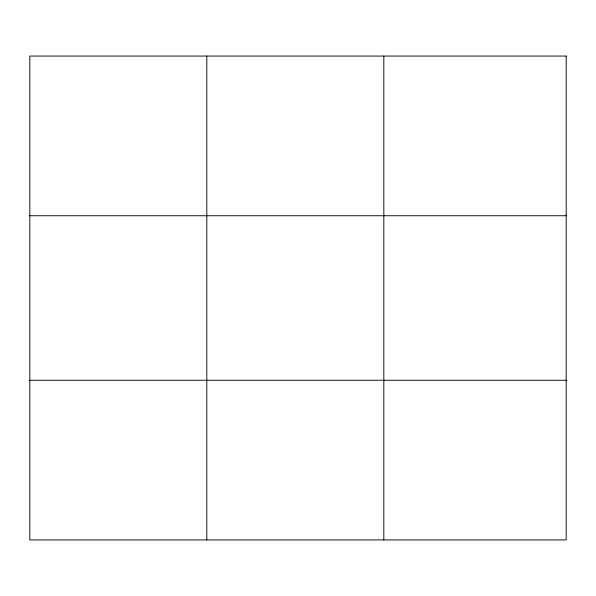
<?xml version="1.0" encoding="UTF-8"?>
<svg xmlns="http://www.w3.org/2000/svg" width="596" height="596" viewBox="0 0 596 596"><rect width="100%" height="100%" fill="white"/><g stroke="black" fill="none" stroke-linecap="round" stroke-linejoin="round"><path stroke-width="0.89" d="M206.812 539.939L206.812 56.061M383.824 539.939L383.824 56.061M29.8 215.745L566.2 215.745M29.8 380.255L566.2 380.255M566.2 56.061L566.2 539.939L29.8 539.939L29.8 56.061L566.2 56.061"/></g></svg>
